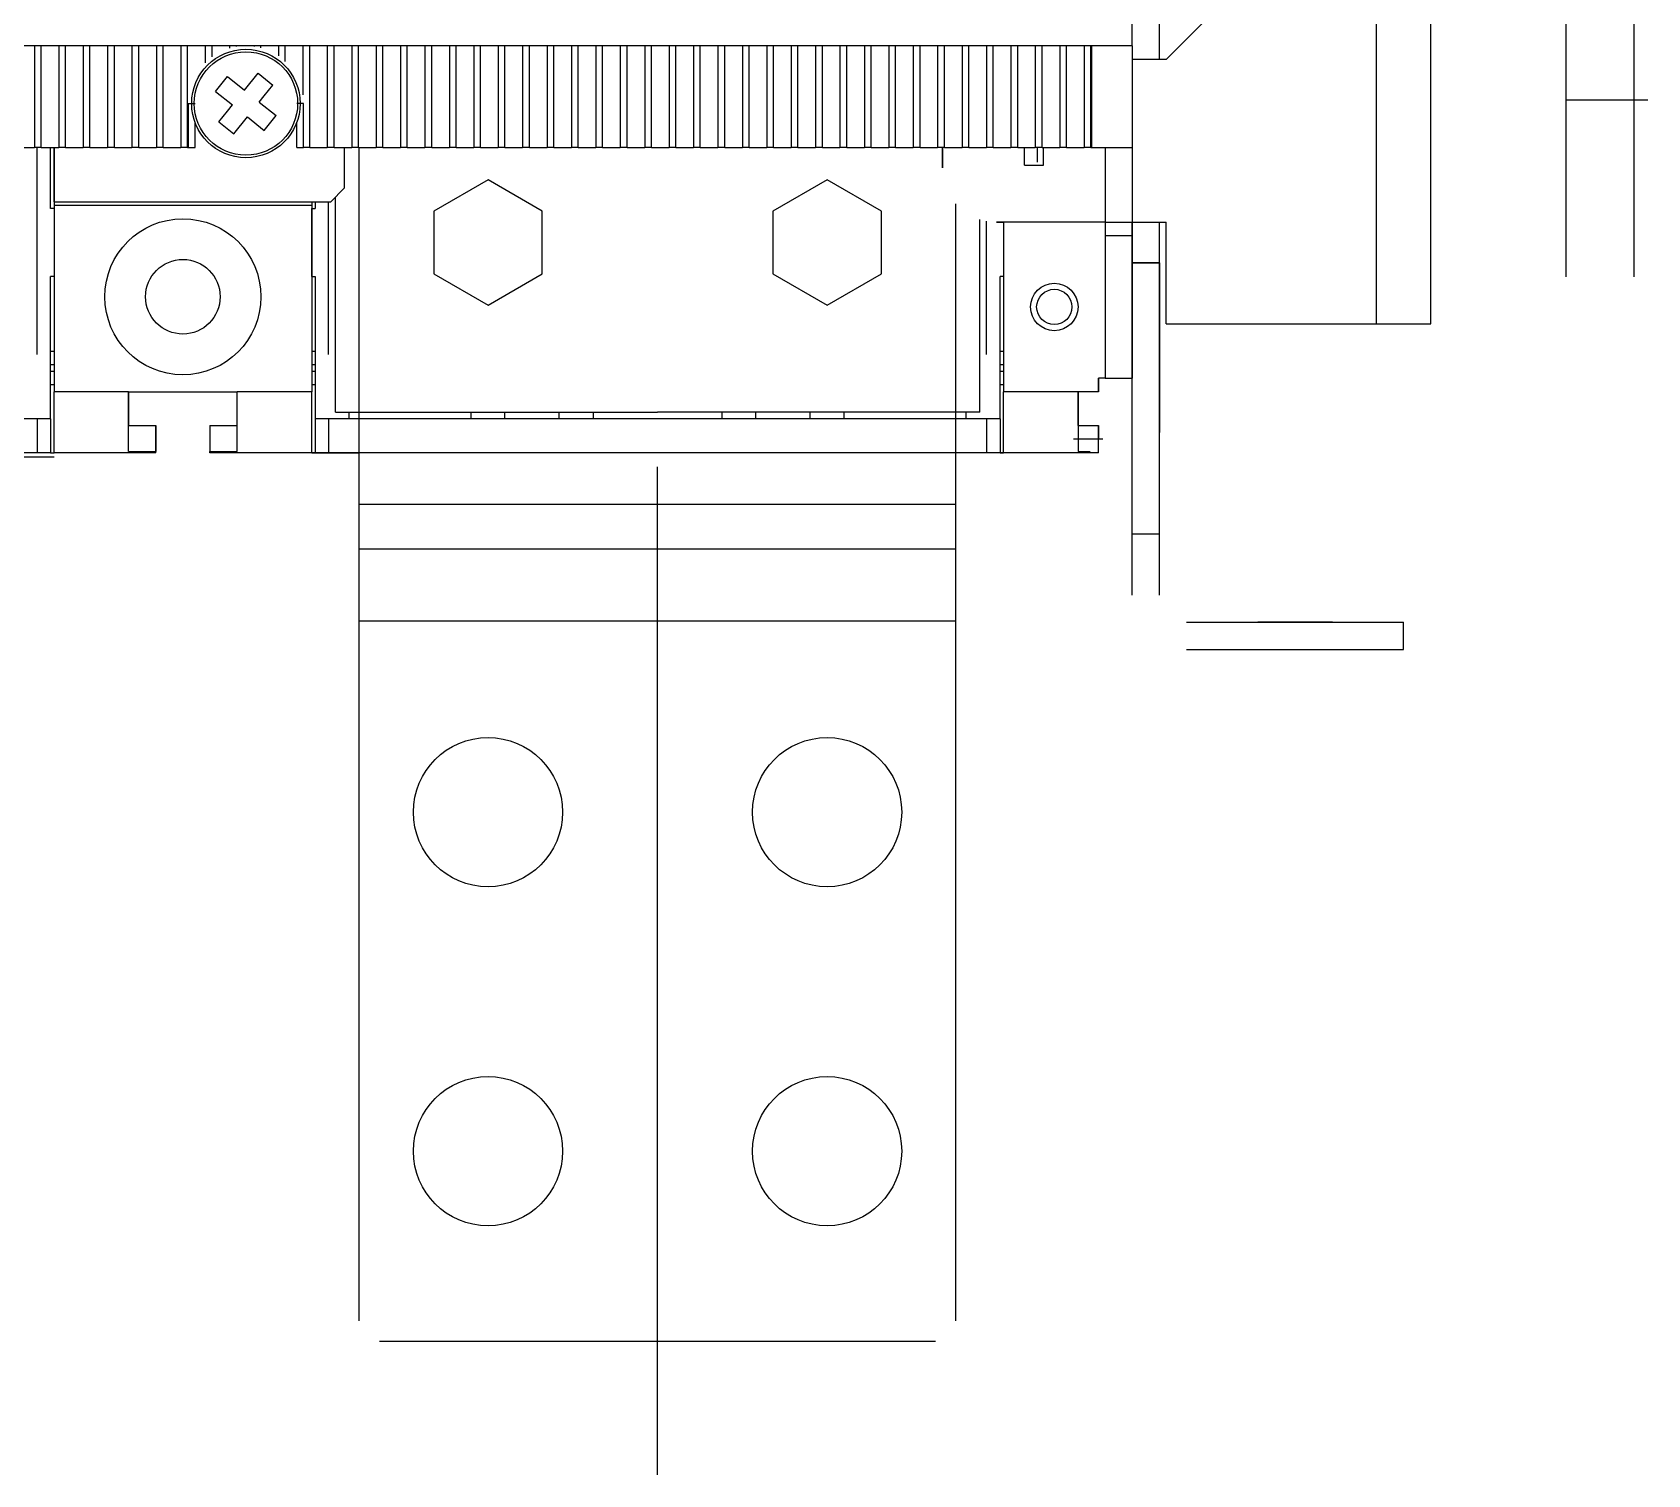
# Model space of a CAD drawing. Header units: metres. Extents: x -364 to 984, y 2601 to 8084.
# Drawn here: x -60.9 to 58.2, y 7535.8 to 7642.2 of the extents above; entities that cross this region are included whole.
import ezdxf

# ---------------------------------------------------------------- set-up
doc = ezdxf.new("R2010")
doc.units = ezdxf.units.M

# ---------------------------------------------------------------- blocks, each defined once
blk = doc.blocks.new('ABB-TR_T7_3')
for p, q in [((230, 105.353454), (230, 310.353454)), ((230.000038, 105.353454), (230.000038, 309.853454)), ((241.5, 113.353424), (232.5, 104.353424)), ((248, 84.853424), (248, 113.353424)), ((252, 84.853424), (252, 113.353424)), ((262, 88.329307), (262, 111.353454)), ((267, 88.329307), (267, 111.559845)), ((232, 104.353424), (232, 108.353424)), ((232, 104.353424), (232, 108.353424)), ((228.000038, 105.353454), (22.000038, 105.353454)), ((149.05004, 105.353454), (149.05004, 97.853454)), ((149.55004, 97.853454), (149.55004, 105.353454)), ((150.850039, 105.353454), (150.850039, 97.853454)), ((151.350039, 97.853454), (151.350039, 105.353454)), ((152.65004, 105.353454), (152.65004, 97.853454)), ((153.15004, 97.853454), (153.15004, 105.353454)), ((154.450039, 105.353454), (154.450039, 97.853454)), ((154.950039, 97.853454), (154.950039, 105.353454)), ((156.250038, 105.353454), (156.250038, 97.853454)), ((156.750038, 97.853454), (156.750038, 105.353454)), ((158.050038, 105.353454), (158.050038, 97.853454)), ((158.550038, 97.853454), (158.550038, 105.353454)), ((159.850041, 105.353454), (159.850041, 97.853454)), ((160.350041, 97.853454), (160.350041, 105.353454)), ((161.65004, 105.353454), (161.65004, 104.113853)), ((162.15004, 104.54039), (162.15004, 105.353454)), ((163.450039, 105.353454), (163.450039, 105.180527)), ((163.950039, 105.29541), (163.950039, 105.353454)), ((165.250038, 105.353454), (165.250038, 105.31089)), ((165.750038, 105.208633), (165.750038, 105.353454)), ((167.050038, 105.353454), (167.050038, 104.610946)), ((167.550038, 104.210304), (167.550038, 105.353454)), ((168.850041, 105.353454), (168.850041, 101.753456)), ((169.350041, 97.853454), (169.350041, 105.353454)), ((170.65004, 105.353454), (170.65004, 97.853454)), ((171.15004, 97.853454), (171.15004, 105.353454)), ((172.450039, 105.353454), (172.450039, 97.853454)), ((172.950039, 97.853454), (172.950039, 105.353454)), ((174.250038, 105.353454), (174.250038, 97.853454)), ((174.750038, 97.853454), (174.750038, 105.353454)), ((176.050038, 105.353454), (176.050038, 97.853454)), ((176.550038, 97.853454), (176.550038, 105.353454)), ((177.850041, 105.353454), (177.850041, 97.853454)), ((178.350041, 97.853454), (178.350041, 105.353454)), ((179.65004, 105.353454), (179.65004, 97.853454)), ((180.15004, 97.853454), (180.15004, 105.353454)), ((181.450039, 105.353454), (181.450039, 97.853454)), ((181.950039, 97.853454), (181.950039, 105.353454)), ((183.250038, 105.353454), (183.250038, 97.853454)), ((183.750038, 97.853454), (183.750038, 105.353454)), ((185.050038, 105.353454), (185.050038, 97.853454)), ((185.550038, 97.853454), (185.550038, 105.353454)), ((186.850041, 105.353454), (186.850041, 97.853454)), ((187.350041, 97.853454), (187.350041, 105.353454)), ((188.65004, 105.353454), (188.65004, 97.853454)), ((189.15004, 97.853454), (189.15004, 105.353454)), ((190.450035, 105.353454), (190.450035, 97.853454)), ((190.950035, 97.853454), (190.950035, 105.353454)), ((192.250038, 105.353454), (192.250038, 97.853454)), ((192.750038, 97.853454), (192.750038, 105.353454)), ((194.050041, 105.353454), (194.050041, 97.853454)), ((194.550041, 97.853454), (194.550041, 105.353454)), ((195.850037, 105.353454), (195.850037, 97.853454)), ((196.350037, 97.853454), (196.350037, 105.353454)), ((197.65004, 105.353454), (197.65004, 97.853454)), ((198.15004, 97.853454), (198.15004, 105.353454)), ((199.450035, 105.353454), (199.450035, 97.853454)), ((199.950035, 97.853454), (199.950035, 105.353454)), ((201.250038, 105.353454), (201.250038, 97.853454)), ((201.750038, 97.853454), (201.750038, 105.353454)), ((203.050041, 105.353454), (203.050041, 97.853454)), ((203.550041, 97.853454), (203.550041, 105.353454)), ((204.850037, 105.353454), (204.850037, 97.853454)), ((205.350037, 97.853454), (205.350037, 105.353454)), ((206.65004, 105.353454), (206.65004, 97.853454)), ((207.15004, 97.853454), (207.15004, 105.353454)), ((208.450035, 105.353454), (208.450035, 97.853454)), ((208.950035, 97.853454), (208.950035, 105.353454)), ((210.250038, 105.353454), (210.250038, 97.853454)), ((210.750038, 97.853454), (210.750038, 105.353454)), ((212.050041, 105.353454), (212.050041, 97.853454)), ((212.550041, 97.853454), (212.550041, 105.353454)), ((213.850037, 105.353454), (213.850037, 97.853454)), ((214.350037, 97.853454), (214.350037, 105.353454)), ((215.65004, 105.353454), (215.65004, 97.853454)), ((216.15004, 97.853454), (216.15004, 105.353454)), ((217.450035, 105.353454), (217.450035, 97.853454)), ((217.950035, 97.853454), (217.950035, 105.353454)), ((219.250038, 105.353454), (219.250038, 97.853454)), ((219.750038, 97.853454), (219.750038, 105.353454)), ((221.050041, 105.353454), (221.050041, 97.853454)), ((221.550041, 97.853454), (221.550041, 105.353454)), ((222.850037, 105.353454), (222.850037, 97.853454)), ((223.350037, 97.853454), (223.350037, 105.353454)), ((224.65004, 105.353454), (224.65004, 97.853454)), ((225.15004, 97.853454), (225.15004, 105.353454)), ((226.450035, 105.353454), (226.450035, 97.853454)), ((226.950035, 97.853454), (226.950035, 105.353454)), ((227.000038, 105.353454), (227.000038, 97.853454)), ((230.000038, 105.353454), (228.000038, 105.353454)), ((230, 105.353454), (230, 97.853454)), ((230.000038, 105.353454), (230.000038, 97.853454)), ((232.5, 104.353424), (230, 104.353424)), ((162.418713, 101.99855), (163.295685, 103.089844)), ((163.295685, 103.089844), (164.542877, 102.087585)), ((164.542877, 102.087585), (165.545132, 103.334778)), ((165.545132, 103.334778), (166.636425, 102.457809)), ((165.998329, 101.663765), (166.636425, 102.457809)), ((162.418713, 101.99855), (163.665905, 100.996292)), ((165.634171, 101.210617), (165.998329, 101.663765)), ((266.438279, 101.353454), (262, 101.353454)), ((268, 101.353454), (266.438279, 101.353454)), ((160.40004, 101.103454), (160.40004, 97.853454)), ((160.40004, 101.103454), (160.90004, 101.103454)), ((162.663655, 99.7491), (163.30175, 100.543144)), ((163.30175, 100.543144), (163.665905, 100.996292)), ((163.754948, 98.872131), (164.757199, 100.119324)), ((164.757199, 100.119324), (166.004391, 99.117065)), ((165.634171, 101.210617), (166.881363, 100.208359)), ((166.004391, 99.117065), (166.881363, 100.208359)), ((168.90004, 101.103454), (168.40004, 101.103454)), ((168.90004, 97.853454), (168.90004, 101.103454)), ((160.90004, 97.853454), (160.90004, 99.71151)), ((162.663655, 99.7491), (163.754948, 98.872131)), ((168.40004, 97.853454), (168.40004, 99.711517)), ((147.75, 97.853454), (149.049988, 97.853454)), ((147.750038, 97.853454), (149.05004, 97.853454)), ((149.549988, 97.853454), (149.049988, 97.853454)), ((149.55004, 97.853454), (149.05004, 97.853454)), ((149.25, 82.603454), (149.25, 97.853393)), ((149.549988, 97.853454), (150.850007, 97.853454)), ((149.55004, 97.853454), (150.850039, 97.853454)), ((150.25, 93.353454), (150.25, 97.853393)), ((150.5, 97.853454), (150.5, 93.853454)), ((150.500038, 93.853454), (150.500038, 97.853454)), ((151.350007, 97.853454), (150.850007, 97.853454)), ((151.350039, 97.853454), (150.850039, 97.853454)), ((151.350007, 97.853454), (152.649994, 97.853454)), ((151.350039, 97.853454), (152.65004, 97.853454)), ((153.149994, 97.853454), (152.649994, 97.853454)), ((153.15004, 97.853454), (152.65004, 97.853454)), ((153.149994, 97.853454), (154.450013, 97.853454)), ((153.15004, 97.853454), (154.450039, 97.853454)), ((154.950013, 97.853454), (154.450013, 97.853454)), ((154.950039, 97.853454), (154.450039, 97.853454)), ((154.950013, 97.853454), (156.25, 97.853454)), ((154.950039, 97.853454), (156.250038, 97.853454)), ((156.75, 97.853454), (156.25, 97.853454)), ((156.750038, 97.853454), (156.250038, 97.853454)), ((156.75, 97.853454), (158.049988, 97.853454)), ((156.750038, 97.853454), (158.050038, 97.853454)), ((158.549988, 97.853454), (158.049988, 97.853454)), ((158.550038, 97.853454), (158.050038, 97.853454)), ((158.549988, 97.853454), (159.850007, 97.853454)), ((158.550038, 97.853454), (159.850041, 97.853454)), ((160.350007, 97.853454), (159.850007, 97.853454)), ((160.350041, 97.853454), (159.850041, 97.853454)), ((160.350007, 97.853454), (160.399994, 97.853454)), ((160.350041, 97.853454), (160.40004, 97.853454)), ((160.40004, 97.853454), (160.90004, 97.853454)), ((168.40004, 97.853454), (168.90004, 97.853454)), ((169.350007, 97.853454), (168.899994, 97.853454)), ((169.350041, 97.853454), (168.90004, 97.853454)), ((169.350007, 97.853454), (170.649994, 97.853454)), ((169.350041, 97.853454), (170.65004, 97.853454)), ((171.149994, 97.853454), (170.649994, 97.853454)), ((171.15004, 97.853454), (170.65004, 97.853454)), ((171.149994, 97.853454), (172.450013, 97.853454)), ((171.15004, 97.853454), (172.450039, 97.853454)), ((171.899994, 97.853454), (171.899994, 94.853454)), ((171.899994, 97.853447), (171.899994, 94.853454)), ((171.90004, 97.853454), (171.90004, 94.853454)), ((171.90004, 97.853447), (171.90004, 94.853454)), ((172.950013, 97.853454), (172.450013, 97.853454)), ((172.950039, 97.853454), (172.450039, 97.853454)), ((172.950013, 97.853454), (174.25, 97.853454)), ((172.950039, 97.853454), (174.250038, 97.853454)), ((173.000038, 71.566665), (173.000038, 97.853409)), ((174.75, 97.853454), (174.25, 97.853454)), ((174.750038, 97.853454), (174.250038, 97.853454)), ((174.75, 97.853454), (176.049988, 97.853454)), ((174.750038, 97.853454), (176.050038, 97.853454)), ((176.549988, 97.853454), (176.049988, 97.853454)), ((176.550038, 97.853454), (176.050038, 97.853454)), ((176.549988, 97.853454), (177.850007, 97.853454)), ((176.550038, 97.853454), (177.850041, 97.853454)), ((178.350007, 97.853454), (177.850007, 97.853454)), ((178.350041, 97.853454), (177.850041, 97.853454)), ((178.350007, 97.853454), (179.649994, 97.853454)), ((178.350041, 97.853454), (179.65004, 97.853454)), ((180.149994, 97.853454), (179.649994, 97.853454)), ((180.15004, 97.853454), (179.65004, 97.853454)), ((180.149994, 97.853454), (181.450013, 97.853454)), ((180.15004, 97.853454), (181.450039, 97.853454)), ((181.950013, 97.853454), (181.450013, 97.853454)), ((181.950039, 97.853454), (181.450039, 97.853454)), ((181.950013, 97.853454), (183.25, 97.853454)), ((181.950039, 97.853454), (183.250038, 97.853454)), ((183.75, 97.853454), (183.25, 97.853454)), ((183.750038, 97.853454), (183.250038, 97.853454)), ((183.75, 97.853454), (185.049988, 97.853454)), ((183.750038, 97.853454), (185.050038, 97.853454)), ((185.549988, 97.853454), (185.049988, 97.853454)), ((185.550038, 97.853454), (185.050038, 97.853454)), ((185.549988, 97.853454), (186.850007, 97.853454)), ((185.550038, 97.853454), (186.850041, 97.853454)), ((187.350007, 97.853454), (186.850007, 97.853454)), ((187.350041, 97.853454), (186.850041, 97.853454)), ((187.350007, 97.853454), (188.649994, 97.853454)), ((187.350041, 97.853454), (188.65004, 97.853454)), ((189.149994, 97.853454), (188.649994, 97.853454)), ((189.15004, 97.853454), (188.65004, 97.853454)), ((189.149994, 97.853454), (190.450013, 97.853454)), ((189.15004, 97.853454), (190.450035, 97.853454)), ((190.950013, 97.853454), (190.450013, 97.853454)), ((190.950035, 97.853454), (190.450035, 97.853454)), ((190.950013, 97.853454), (192.25, 97.853454)), ((190.950035, 97.853454), (192.250038, 97.853454)), ((192.75, 97.853454), (192.25, 97.853454)), ((192.750038, 97.853454), (192.250038, 97.853454)), ((192.75, 97.853454), (194.049988, 97.853454)), ((192.750038, 97.853454), (194.050041, 97.853454)), ((194.549988, 97.853454), (194.049988, 97.853454)), ((194.550041, 97.853454), (194.050041, 97.853454)), ((194.549988, 97.853454), (195.850007, 97.853454)), ((194.550041, 97.853454), (195.850037, 97.853454)), ((196.350007, 97.853454), (195.850007, 97.853454)), ((196.350037, 97.853454), (195.850037, 97.853454)), ((196.350007, 97.853454), (197.649994, 97.853454)), ((196.350037, 97.853454), (197.65004, 97.853454)), ((198.149994, 97.853454), (197.649994, 97.853454)), ((198.15004, 97.853454), (197.65004, 97.853454)), ((198.149994, 97.853454), (199.450013, 97.853454)), ((198.15004, 97.853454), (199.450035, 97.853454)), ((199.950013, 97.853454), (199.450013, 97.853454)), ((199.950035, 97.853454), (199.450035, 97.853454)), ((199.950013, 97.853454), (201.25, 97.853454)), ((199.950035, 97.853454), (201.250038, 97.853454)), ((201.75, 97.853454), (201.25, 97.853454)), ((201.750038, 97.853454), (201.250038, 97.853454)), ((201.75, 97.853454), (203.049988, 97.853454)), ((201.750038, 97.853454), (203.050041, 97.853454)), ((203.549988, 97.853454), (203.049988, 97.853454)), ((203.550041, 97.853454), (203.050041, 97.853454)), ((203.549988, 97.853454), (204.850007, 97.853454)), ((203.550041, 97.853454), (204.850037, 97.853454)), ((205.350007, 97.853454), (204.850007, 97.853454)), ((205.350037, 97.853454), (204.850037, 97.853454)), ((205.350007, 97.853454), (206.649994, 97.853454)), ((205.350037, 97.853454), (206.65004, 97.853454)), ((207.149994, 97.853454), (206.649994, 97.853454)), ((207.15004, 97.853454), (206.65004, 97.853454)), ((207.149994, 97.853454), (208.450013, 97.853454)), ((207.15004, 97.853454), (208.450035, 97.853454)), ((208.950013, 97.853454), (208.450013, 97.853454)), ((208.950035, 97.853454), (208.450035, 97.853454)), ((208.950013, 97.853454), (210.25, 97.853454)), ((208.950035, 97.853454), (210.250038, 97.853454)), ((210.75, 97.853454), (210.25, 97.853454)), ((210.750038, 97.853454), (210.250038, 97.853454)), ((210.75, 97.853454), (212.049988, 97.853454)), ((210.750038, 97.853454), (212.050041, 97.853454)), ((212.549988, 97.853454), (212.049988, 97.853454)), ((212.550041, 97.853454), (212.050041, 97.853454)), ((212.549988, 97.853454), (213.850007, 97.853454)), ((212.550041, 97.853454), (213.850037, 97.853454)), ((214.350007, 97.853454), (213.850007, 97.853454)), ((214.350037, 97.853454), (213.850037, 97.853454)), ((214.350007, 97.853454), (215.649994, 97.853454)), ((214.350037, 97.853454), (215.65004, 97.853454)), ((216.149994, 97.853454), (215.649994, 97.853454)), ((216.15004, 97.853454), (215.65004, 97.853454)), ((216, 96.353424), (216, 97.853447)), ((216.000038, 97.853447), (216.000038, 96.353454)), ((216.149994, 97.853454), (217.450013, 97.853454)), ((216.15004, 97.853454), (217.450035, 97.853454)), ((217.950013, 97.853454), (217.450013, 97.853454)), ((217.950035, 97.853454), (217.450035, 97.853454)), ((217.950013, 97.853454), (219.25, 97.853454)), ((217.950035, 97.853454), (219.250038, 97.853454)), ((219.75, 97.853454), (219.25, 97.853454)), ((219.750038, 97.853454), (219.250038, 97.853454)), ((219.75, 97.853454), (221.049988, 97.853454)), ((219.750038, 97.853454), (221.050041, 97.853454)), ((221.549988, 97.853454), (221.049988, 97.853454)), ((221.550041, 97.853454), (221.050041, 97.853454)), ((221.549988, 97.853454), (222.850007, 97.853454)), ((221.550041, 97.853454), (222.850037, 97.853454)), ((222.049988, 96.553451), (222.049988, 97.853355)), ((223.350007, 97.853454), (222.850007, 97.853454)), ((223.350037, 97.853454), (222.850037, 97.853454)), ((223.000038, 96.768341), (223.000038, 97.853401)), ((223.350007, 97.853454), (224.649994, 97.853454)), ((223.350037, 97.853454), (224.65004, 97.853454)), ((223.450013, 96.553451), (223.450013, 97.853355)), ((225.149994, 97.853454), (224.649994, 97.853454)), ((225.15004, 97.853454), (224.65004, 97.853454)), ((225.149994, 97.853454), (226.450013, 97.853454)), ((225.15004, 97.853454), (226.450035, 97.853454)), ((226.950013, 97.853454), (226.450013, 97.853454)), ((226.950035, 97.853454), (226.450035, 97.853454)), ((226.950013, 97.853454), (227, 97.853454)), ((226.950035, 97.853454), (227.000038, 97.853454)), ((227, 97.853454), (230, 97.853454)), ((227.000038, 97.853454), (230.000038, 97.853454)), ((228.000038, 97.853447), (228.000038, 92.353454)), ((230.000038, 97.853447), (230.000038, 91.353454)), ((230.000038, 97.853401), (230.000038, 80.853454)), ((222.049988, 96.553451), (223.450013, 96.553451)), ((182.5, 95.472259), (178.5, 93.162857)), ((182.500054, 95.472107), (178.500042, 93.16272)), ((186.5, 93.162857), (182.5, 95.472259)), ((186.500042, 93.162681), (182.500054, 95.472107)), ((207.5, 95.472259), (203.5, 93.162857)), ((207.500054, 95.472107), (203.500038, 93.16272)), ((211.5, 93.162857), (207.5, 95.472259)), ((211.500038, 93.162681), (207.500054, 95.472107)), ((171.899994, 94.853454), (170.899994, 93.853454)), ((170.90004, 93.853454), (171.90004, 94.853454)), ((171.25, 78.353454), (171.25, 94.203453)), ((171.250038, 78.353454), (171.250038, 94.203453)), ((150.5, 93.353454), (150.25, 93.353454)), ((150.5, 93.853454), (150.5, 93.603454)), ((150.5, 93.853454), (170.899994, 93.853454)), ((150.5, 93.603454), (150.5, 79.853454)), ((150.5, 93.603454), (169.5, 93.603454)), ((150.500038, 93.853454), (150.500038, 93.603454)), ((150.500038, 93.853454), (170.90004, 93.853454)), ((150.500038, 93.603454), (150.500038, 79.853454)), ((150.500038, 93.603454), (169.500038, 93.603454)), ((169.5, 93.853454), (169.5, 93.603454)), ((169.5, 93.603454), (169.5, 79.853454)), ((169.5, 88.353454), (169.5, 93.353454)), ((169.5, 93.353454), (169.75, 93.353454)), ((169.500038, 93.853454), (169.500038, 93.603454)), ((169.500038, 93.603454), (169.500038, 79.853454)), ((169.75, 93.853393), (169.75, 93.353454)), ((170.75, 82.603454), (170.75, 93.853393)), ((178.5, 93.162857), (178.5, 88.544052)), ((178.500042, 93.16272), (178.500019, 88.543922)), ((186.5, 88.544052), (186.5, 93.162857)), ((186.500019, 88.543884), (186.500042, 93.162681)), ((203.5, 93.162857), (203.5, 88.544052)), ((203.500038, 93.16272), (203.500016, 88.543922)), ((211.5, 88.544052), (211.5, 93.162857)), ((211.500016, 88.543884), (211.500038, 93.162681)), ((217.000038, 71.566665), (217.000038, 93.707619)), ((218.75, 78.353454), (218.75, 92.553718)), ((218.750038, 78.353454), (218.750038, 92.553718)), ((219.25, 82.603454), (219.25, 92.424324)), ((220, 92.353424), (220.5, 92.353424)), ((220.500038, 92.353454), (220.000038, 92.353454)), ((220.5, 92.353454), (220.5, 79.853454)), ((228, 92.353454), (220.5, 92.353454)), ((220.500038, 92.353454), (220.500038, 79.853454)), ((228.000038, 92.353454), (220.500038, 92.353454)), ((228, 92.353454), (228, 80.853454)), ((228, 92.353424), (232.5, 92.353424)), ((228.000038, 92.353454), (228.000038, 80.853454)), ((230, 92.353424), (230, 91.353454)), ((230, 89.353424), (230, 92.353424)), ((230, 89.353424), (230, 92.353424)), ((232, 89.353424), (232, 92.353424)), ((232, 89.353424), (232, 92.353424)), ((232.5, 84.853424), (232.5, 92.353424)), ((230, 91.353454), (228, 91.353454)), ((230.000038, 91.353454), (228.000038, 91.353454)), ((230, 91.353454), (230, 89.353416)), ((230.000038, 91.353454), (230.000038, 80.853454)), ((232, 89.353424), (230, 89.353424)), ((230, 89.353424), (232, 89.353424)), ((230, 69.353424), (230, 89.353424)), ((232, 89.353424), (232, 76.853424)), ((232, 69.353424), (232, 89.353424)), ((150.5, 88.353454), (150.25, 88.353454)), ((150.25, 77.853454), (150.25, 88.353454)), ((169.5, 88.353454), (169.75, 88.353454)), ((169.75, 88.353454), (169.75, 77.853454)), ((178.5, 88.544052), (182.5, 86.234649)), ((178.500019, 88.543922), (182.500008, 86.234497)), ((182.5, 86.234649), (186.5, 88.544052)), ((182.500008, 86.234497), (186.500019, 88.543884)), ((203.5, 88.544052), (207.5, 86.234649)), ((203.500016, 88.543922), (207.500008, 86.234497)), ((207.5, 86.234649), (211.5, 88.544052)), ((207.500008, 86.234497), (211.500016, 88.543884)), ((220.5, 88.353454), (220.25, 88.353454)), ((220.25, 77.853454), (220.25, 88.353454)), ((232.5, 84.853424), (248, 84.853424)), ((248, 84.853424), (252, 84.853424)), ((150.25, 82.853454), (150.499939, 82.853454)), ((169.499939, 82.853454), (169.75, 82.853454)), ((220.25, 82.853454), (220.499939, 82.853454)), ((150.25, 81.853454), (150.499939, 81.853454)), ((150.5, 81.353454), (150.25, 81.353454)), ((169.499939, 81.853454), (169.75, 81.853454)), ((169.75, 81.353454), (169.5, 81.353454)), ((220.25, 81.853454), (220.499939, 81.853454)), ((220.5, 81.353454), (220.25, 81.353454)), ((150.5, 80.353454), (150.25, 80.353454)), ((150.5, 75.353454), (150.5, 79.853454)), ((156, 79.853454), (150.5, 79.853454)), ((150.500038, 75.353454), (150.500038, 79.853454)), ((156.000038, 79.853454), (150.500038, 79.853454)), ((156, 79.853454), (156, 77.353454)), ((156, 75.434311), (156, 79.853454)), ((156, 79.853454), (164, 79.853454)), ((156.000038, 79.853454), (156.000038, 77.353454)), ((156.000038, 75.434311), (156.000038, 79.853454)), ((156.000038, 79.853454), (164.000038, 79.853454)), ((164, 75.434311), (164, 79.853454)), ((169.5, 79.853454), (164, 79.853454)), ((164.000038, 75.434311), (164.000038, 79.853454)), ((169.500038, 79.853454), (164.000038, 79.853454)), ((169.75, 80.353454), (169.5, 80.353454)), ((169.5, 75.353454), (169.5, 79.853454)), ((169.500038, 75.353454), (169.500038, 79.853454)), ((220.5, 80.353454), (220.25, 80.353454)), ((220.5, 75.353454), (220.5, 79.853454)), ((226, 79.853454), (220.5, 79.853454)), ((220.500038, 75.353454), (220.500038, 79.853454)), ((226.000038, 79.853454), (220.500038, 79.853454)), ((226, 77.353454), (226, 79.853454)), ((226, 79.853454), (226, 75.434311)), ((227.5, 79.853454), (226, 79.853454)), ((226.000038, 77.353454), (226.000038, 79.853454)), ((226.000038, 79.853454), (226.000038, 75.434311)), ((227.500038, 79.853454), (226.000038, 79.853454)), ((227.5, 79.853454), (227.5, 80.853454)), ((227.5, 80.853454), (227.5, 79.853454)), ((228, 80.853454), (227.5, 80.853454)), ((227.500038, 79.853454), (227.500038, 80.853454)), ((227.500038, 80.853454), (227.500038, 79.853454)), ((228.000038, 80.853454), (227.500038, 80.853454)), ((228, 80.853454), (230, 80.853454)), ((228.000038, 80.853454), (230.000038, 80.853454)), ((149.25, 77.853454), (100.75, 77.853454)), ((150.25, 77.853454), (149.25, 77.853454)), ((149.25, 77.853454), (149.25, 75.353454)), ((150.25, 77.853454), (150.25, 75.353454)), ((170.75, 77.853454), (169.75, 77.853454)), ((169.75, 77.853454), (169.75, 75.353454)), ((219.25, 77.853454), (170.75, 77.853454)), ((170.75, 77.853454), (170.75, 75.353454)), ((171.25, 78.353454), (195, 78.353454)), ((171.250038, 78.353454), (173.000031, 78.353454)), ((172.25, 77.853454), (172.25, 78.353439)), ((181.25, 77.853454), (181.25, 78.353439)), ((183.75, 77.853454), (183.75, 78.353439)), ((187.75, 77.853454), (187.75, 78.353439)), ((190.25, 78.353439), (190.25, 77.853454)), ((218.75, 78.353454), (195, 78.353454)), ((199.75, 78.353439), (199.75, 77.853454)), ((202.25, 77.853454), (202.25, 78.353439)), ((206.25, 77.853454), (206.25, 78.353439)), ((208.75, 77.853454), (208.75, 78.353439)), ((218.750038, 78.353454), (217.000031, 78.353454)), ((217.75, 77.853454), (217.75, 78.353439)), ((220.25, 77.853454), (219.25, 77.853454)), ((219.25, 77.853454), (219.25, 75.353454)), ((220.25, 77.853454), (220.25, 75.353454)), ((156, 77.353454), (158, 77.353454)), ((156, 77.353454), (158, 77.353454)), ((156.000038, 77.353454), (158.000038, 77.353454)), ((156.000038, 77.353454), (158.000038, 77.353454)), ((158, 75.353454), (158, 77.353454)), ((158, 77.353454), (158, 75.434311)), ((158.000038, 75.353454), (158.000038, 77.353454)), ((158.000038, 77.353454), (158.000038, 75.434311)), ((162, 77.353454), (164, 77.353454)), ((162, 77.353454), (164, 77.353454)), ((162, 77.353454), (162, 75.434311)), ((162.000038, 77.353454), (164.000038, 77.353454)), ((162.000038, 77.353454), (164.000038, 77.353454)), ((162.000038, 77.353454), (162.000038, 75.434311)), ((227.83004, 76.353454), (225.670037, 76.353454)), ((226, 77.353454), (227.5, 77.353454)), ((226, 77.353454), (227.5, 77.353454)), ((226.000038, 77.353454), (227.500038, 77.353454)), ((226.000038, 77.353454), (227.500038, 77.353454)), ((227.5, 75.353454), (227.5, 77.353454)), ((227.5, 77.353454), (227.5, 76.353454)), ((227.500038, 75.353454), (227.500038, 77.353454)), ((227.500038, 77.353454), (227.500038, 76.353454)), ((149.25, 75.353454), (100.75, 75.353454)), ((150.500038, 75.037689), (147.000038, 75.037689)), ((150.25, 75.353454), (149.25, 75.353454)), ((150.25, 75.353454), (150.499939, 75.353454)), ((158, 75.353454), (150.5, 75.353454)), ((158.000038, 75.353454), (150.500038, 75.353454)), ((156, 75.434311), (158, 75.434311)), ((156.000038, 75.434311), (158.000038, 75.434311)), ((158, 75.353454), (158, 75.434311)), ((158.000038, 75.353454), (158.000038, 75.434311)), ((162, 75.353454), (162, 75.434311)), ((162, 75.434311), (164, 75.434311)), ((169.5, 75.353454), (162, 75.353454)), ((162.000038, 75.353454), (162.000038, 75.434311)), ((162.000038, 75.434311), (164.000038, 75.434311)), ((169.500038, 75.353454), (162.000038, 75.353454)), ((169.75, 75.353454), (169.49997, 75.353454)), ((169.500038, 75.353454), (173.000038, 75.353454)), ((170.75, 75.353454), (169.75, 75.353454)), ((219.25, 75.353454), (170.75, 75.353454)), ((220.500038, 75.353454), (217.000038, 75.353454)), ((220.25, 75.353454), (219.25, 75.353454)), ((220.25, 75.353454), (220.499939, 75.353454)), ((226.5, 75.353454), (220.5, 75.353454)), ((226.500038, 75.353454), (220.500038, 75.353454)), ((226, 75.434311), (226.893921, 75.434311)), ((226.000038, 75.434311), (226.893959, 75.434311)), ((227.5, 75.353454), (226.509461, 75.353454)), ((227.500038, 75.353454), (226.509491, 75.353454)), ((195.000038, 0), (195.000038, 74.313507)), ((173.000038, 71.566665), (217.000038, 71.566665)), ((173.000038, 68.263351), (173.000038, 71.566665)), ((217.000038, 68.263351), (217.000038, 71.566665)), ((230, 64.853424), (230, 69.353424)), ((232, 69.353424), (230, 69.353424)), ((232, 64.853424), (232, 69.353424)), ((173.000038, 68.263351), (217.000038, 68.263351)), ((173.000038, 62.960052), (173.000038, 68.263351)), ((217.000038, 62.960052), (217.000038, 68.263351)), ((173.000038, 62.960052), (217.000038, 62.960052)), ((173.000038, 11.353454), (173.000038, 62.960052)), ((217.000038, 11.353454), (217.000038, 62.960052)), ((234, 62.853424), (250, 62.853424)), ((244.75, 62.853424), (239.25, 62.853424)), ((250, 60.853424), (250, 62.853424)), ((234, 60.853424), (250, 60.853424)), ((174.500038, 9.853454), (215.500038, 9.853454))]:
    blk.add_line(p, q)
for centre, radius in [((164.65004, 101.103454), 4), ((164.65004, 101.103454), 3.813419), ((160, 86.853454), 5.75), ((160.000038, 86.853454), 5.75), ((160, 86.853454), 2.75), ((160.000038, 86.853454), 2.75), ((224.25, 86.103454), 1.75), ((224.250038, 86.103454), 1.75), ((224.25, 86.103454), 1.3), ((224.250038, 86.103454), 1.3), ((182.500038, 48.853454), 5.5), ((207.500038, 48.853454), 5.5), ((182.500038, 23.853454), 5.5), ((207.500038, 23.853454), 5.5)]:
    blk.add_circle(centre, radius)

msp = doc.modelspace()

# ---------------------------------------------------------------- block references
msp.add_blockref('ABB-TR_T7_3', (-209.8, 7535.8))

doc.saveas('drawing.dxf')
